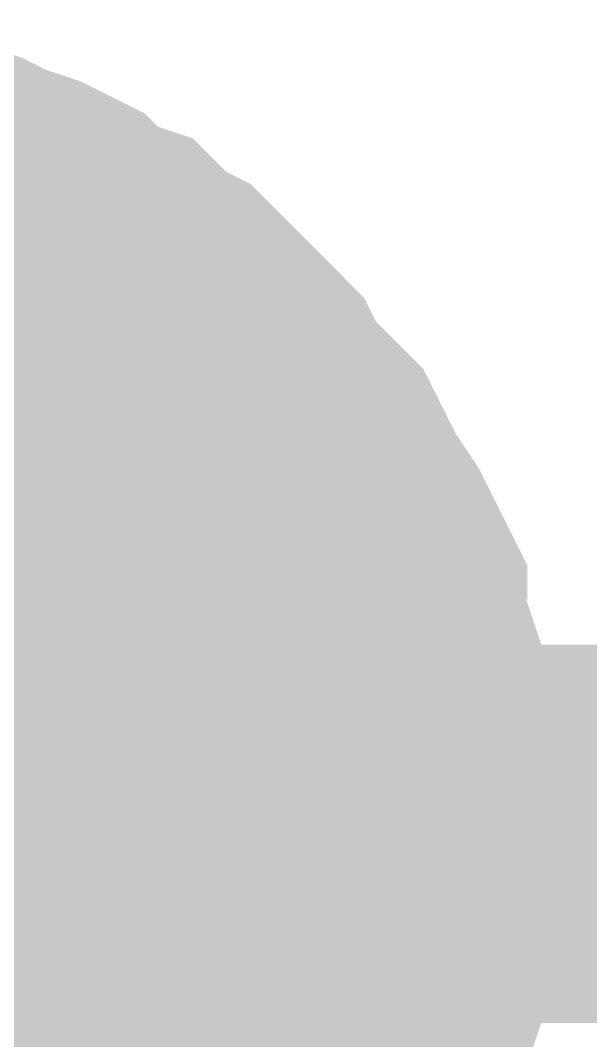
# Model space of a CAD drawing. Header units: inches. Extents: x 0 to 15, y 0 to 9.5.
# Drawn here: x 2.71083 to 2.7286, y 7.49346 to 7.52526 of the extents above; entities that cross this region are included whole.
import ezdxf

# ---------------------------------------------------------------- set-up
doc = ezdxf.new("R2010")
doc.units = ezdxf.units.IN
doc.header["$MEASUREMENT"] = 0
doc.layers.add('Sheet', color=255, linetype='Continuous')

msp = doc.modelspace()

# ---------------------------------------------------------------- linework, layer by layer
at = {"layer": 'Sheet'}
for points in [[(2.704581, 7.519365, 0.0118, 0.0118, 0), (2.705682, 7.519365, 0.0118, 0.0118, 0), (2.706783, 7.518997, 0.0118, 0.0118, 0), (2.707518, 7.518997, 0.0118, 0.0118, 0), (2.708619, 7.51863, 0.0118, 0.0118, 0), (2.709353, 7.518263, 0.0118, 0.0118, 0), (2.710454, 7.517896, 0.0118, 0.0118, 0), (2.711188, 7.517529, 0.0118, 0.0118, 0), (2.711922, 7.516794, 0.0118, 0.0118, 0), (2.713024, 7.516427, 0.0118, 0.0118, 0), (2.713758, 7.515693, 0.0118, 0.0118, 0), (2.714492, 7.515325, 0.0118, 0.0118, 0), (2.715226, 7.514591, 0.0118, 0.0118, 0), (2.71596, 7.513857, 0.0118, 0.0118, 0), (2.716694, 7.513122, 0.0118, 0.0118, 0), (2.717061, 7.512388, 0.0118, 0.0118, 0), (2.717796, 7.511654, 0.0118, 0.0118, 0), (2.71853, 7.510919, 0.0118, 0.0118, 0), (2.718897, 7.510185, 0.0118, 0.0118, 0), (2.719264, 7.50945, 0.0118, 0.0118, 0), (2.719998, 7.508349, 0.0118, 0.0118, 0), (2.720365, 7.507614, 0.0118, 0.0118, 0), (2.720732, 7.50688, 0.0118, 0.0118, 0), (2.720732, 7.505778, 0.0118, 0.0118, 0), (2.721099, 7.505044, 0.0118, 0.0118, 0), (2.721466, 7.503942, 0.0118, 0.0118, 0), (2.721466, 7.502841, 0.0118, 0.0118, 0), (2.721833, 7.502107, 0.0118, 0.0118, 0), (2.721833, 7.501005, 0.0118, 0.0118, 0), (2.721833, 7.499903, 0.0118, 0.0118, 0)], [(2.704581, 7.519365, 0.0118, 0.0118, 0), (2.705682, 7.519365, 0.0118, 0.0118, 0), (2.706783, 7.518997, 0.0118, 0.0118, 0), (2.707518, 7.518997, 0.0118, 0.0118, 0), (2.708619, 7.51863, 0.0118, 0.0118, 0), (2.709353, 7.518263, 0.0118, 0.0118, 0), (2.710454, 7.517896, 0.0118, 0.0118, 0), (2.711188, 7.517529, 0.0118, 0.0118, 0), (2.711922, 7.516794, 0.0118, 0.0118, 0), (2.713024, 7.516427, 0.0118, 0.0118, 0), (2.713758, 7.515693, 0.0118, 0.0118, 0), (2.714492, 7.515325, 0.0118, 0.0118, 0), (2.715226, 7.514591, 0.0118, 0.0118, 0), (2.71596, 7.513857, 0.0118, 0.0118, 0), (2.716694, 7.513122, 0.0118, 0.0118, 0), (2.717061, 7.512388, 0.0118, 0.0118, 0), (2.717796, 7.511654, 0.0118, 0.0118, 0), (2.71853, 7.510919, 0.0118, 0.0118, 0), (2.718897, 7.510185, 0.0118, 0.0118, 0), (2.719264, 7.50945, 0.0118, 0.0118, 0), (2.719998, 7.508349, 0.0118, 0.0118, 0), (2.720365, 7.507614, 0.0118, 0.0118, 0), (2.720732, 7.50688, 0.0118, 0.0118, 0), (2.720732, 7.505778, 0.0118, 0.0118, 0), (2.721099, 7.505044, 0.0118, 0.0118, 0), (2.721466, 7.503942, 0.0118, 0.0118, 0), (2.721466, 7.502841, 0.0118, 0.0118, 0), (2.721833, 7.502107, 0.0118, 0.0118, 0), (2.721833, 7.501005, 0.0118, 0.0118, 0), (2.721833, 7.499903, 0.0118, 0.0118, 0)], [(2.704581, 7.519365, 0.0118, 0.0118, 0), (2.705682, 7.519365, 0.0118, 0.0118, 0), (2.706783, 7.518997, 0.0118, 0.0118, 0), (2.707518, 7.518997, 0.0118, 0.0118, 0), (2.708619, 7.51863, 0.0118, 0.0118, 0), (2.709353, 7.518263, 0.0118, 0.0118, 0), (2.710454, 7.517896, 0.0118, 0.0118, 0), (2.711188, 7.517529, 0.0118, 0.0118, 0), (2.711922, 7.516794, 0.0118, 0.0118, 0), (2.713024, 7.516427, 0.0118, 0.0118, 0), (2.713758, 7.515693, 0.0118, 0.0118, 0), (2.714492, 7.515325, 0.0118, 0.0118, 0), (2.715226, 7.514591, 0.0118, 0.0118, 0), (2.71596, 7.513857, 0.0118, 0.0118, 0), (2.716694, 7.513122, 0.0118, 0.0118, 0), (2.717061, 7.512388, 0.0118, 0.0118, 0), (2.717796, 7.511654, 0.0118, 0.0118, 0), (2.71853, 7.510919, 0.0118, 0.0118, 0), (2.718897, 7.510185, 0.0118, 0.0118, 0), (2.719264, 7.50945, 0.0118, 0.0118, 0), (2.719998, 7.508349, 0.0118, 0.0118, 0), (2.720365, 7.507614, 0.0118, 0.0118, 0), (2.720732, 7.50688, 0.0118, 0.0118, 0), (2.720732, 7.505778, 0.0118, 0.0118, 0), (2.721099, 7.505044, 0.0118, 0.0118, 0), (2.721466, 7.503942, 0.0118, 0.0118, 0), (2.721466, 7.502841, 0.0118, 0.0118, 0), (2.721833, 7.502107, 0.0118, 0.0118, 0), (2.721833, 7.501005, 0.0118, 0.0118, 0), (2.721833, 7.499903, 0.0118, 0.0118, 0)], [(2.704581, 7.519365, 0.0118, 0.0118, 0), (2.705682, 7.519365, 0.0118, 0.0118, 0), (2.706783, 7.518997, 0.0118, 0.0118, 0), (2.707518, 7.518997, 0.0118, 0.0118, 0), (2.708619, 7.51863, 0.0118, 0.0118, 0), (2.709353, 7.518263, 0.0118, 0.0118, 0), (2.710454, 7.517896, 0.0118, 0.0118, 0), (2.711188, 7.517529, 0.0118, 0.0118, 0), (2.711922, 7.516794, 0.0118, 0.0118, 0), (2.713024, 7.516427, 0.0118, 0.0118, 0), (2.713758, 7.515693, 0.0118, 0.0118, 0), (2.714492, 7.515325, 0.0118, 0.0118, 0), (2.715226, 7.514591, 0.0118, 0.0118, 0), (2.71596, 7.513857, 0.0118, 0.0118, 0), (2.716694, 7.513122, 0.0118, 0.0118, 0), (2.717061, 7.512388, 0.0118, 0.0118, 0), (2.717796, 7.511654, 0.0118, 0.0118, 0), (2.71853, 7.510919, 0.0118, 0.0118, 0), (2.718897, 7.510185, 0.0118, 0.0118, 0), (2.719264, 7.50945, 0.0118, 0.0118, 0), (2.719998, 7.508349, 0.0118, 0.0118, 0), (2.720365, 7.507614, 0.0118, 0.0118, 0), (2.720732, 7.50688, 0.0118, 0.0118, 0), (2.720732, 7.505778, 0.0118, 0.0118, 0), (2.721099, 7.505044, 0.0118, 0.0118, 0), (2.721466, 7.503942, 0.0118, 0.0118, 0), (2.721466, 7.502841, 0.0118, 0.0118, 0), (2.721833, 7.502107, 0.0118, 0.0118, 0), (2.721833, 7.501005, 0.0118, 0.0118, 0), (2.721833, 7.499903, 0.0118, 0.0118, 0)], [(2.704581, 7.519365, 0.0118, 0.0118, 0), (2.705682, 7.519365, 0.0118, 0.0118, 0), (2.706783, 7.518997, 0.0118, 0.0118, 0), (2.707518, 7.518997, 0.0118, 0.0118, 0), (2.708619, 7.51863, 0.0118, 0.0118, 0), (2.709353, 7.518263, 0.0118, 0.0118, 0), (2.710454, 7.517896, 0.0118, 0.0118, 0), (2.711188, 7.517529, 0.0118, 0.0118, 0), (2.711922, 7.516794, 0.0118, 0.0118, 0), (2.713024, 7.516427, 0.0118, 0.0118, 0), (2.713758, 7.515693, 0.0118, 0.0118, 0), (2.714492, 7.515325, 0.0118, 0.0118, 0), (2.715226, 7.514591, 0.0118, 0.0118, 0), (2.71596, 7.513857, 0.0118, 0.0118, 0), (2.716694, 7.513122, 0.0118, 0.0118, 0), (2.717061, 7.512388, 0.0118, 0.0118, 0), (2.717796, 7.511654, 0.0118, 0.0118, 0), (2.71853, 7.510919, 0.0118, 0.0118, 0), (2.718897, 7.510185, 0.0118, 0.0118, 0), (2.719264, 7.50945, 0.0118, 0.0118, 0), (2.719998, 7.508349, 0.0118, 0.0118, 0), (2.720365, 7.507614, 0.0118, 0.0118, 0), (2.720732, 7.50688, 0.0118, 0.0118, 0), (2.720732, 7.505778, 0.0118, 0.0118, 0), (2.721099, 7.505044, 0.0118, 0.0118, 0), (2.721466, 7.503942, 0.0118, 0.0118, 0), (2.721466, 7.502841, 0.0118, 0.0118, 0), (2.721833, 7.502107, 0.0118, 0.0118, 0), (2.721833, 7.501005, 0.0118, 0.0118, 0), (2.721833, 7.499903, 0.0118, 0.0118, 0)], [(2.704581, 7.519365, 0.0118, 0.0118, 0), (2.705682, 7.519365, 0.0118, 0.0118, 0), (2.706783, 7.518997, 0.0118, 0.0118, 0), (2.707518, 7.518997, 0.0118, 0.0118, 0), (2.708619, 7.51863, 0.0118, 0.0118, 0), (2.709353, 7.518263, 0.0118, 0.0118, 0), (2.710454, 7.517896, 0.0118, 0.0118, 0), (2.711188, 7.517529, 0.0118, 0.0118, 0), (2.711922, 7.516794, 0.0118, 0.0118, 0), (2.713024, 7.516427, 0.0118, 0.0118, 0), (2.713758, 7.515693, 0.0118, 0.0118, 0), (2.714492, 7.515325, 0.0118, 0.0118, 0), (2.715226, 7.514591, 0.0118, 0.0118, 0), (2.71596, 7.513857, 0.0118, 0.0118, 0), (2.716694, 7.513122, 0.0118, 0.0118, 0), (2.717061, 7.512388, 0.0118, 0.0118, 0), (2.717796, 7.511654, 0.0118, 0.0118, 0), (2.71853, 7.510919, 0.0118, 0.0118, 0), (2.718897, 7.510185, 0.0118, 0.0118, 0), (2.719264, 7.50945, 0.0118, 0.0118, 0), (2.719998, 7.508349, 0.0118, 0.0118, 0), (2.720365, 7.507614, 0.0118, 0.0118, 0), (2.720732, 7.50688, 0.0118, 0.0118, 0), (2.720732, 7.505778, 0.0118, 0.0118, 0), (2.721099, 7.505044, 0.0118, 0.0118, 0), (2.721466, 7.503942, 0.0118, 0.0118, 0), (2.721466, 7.502841, 0.0118, 0.0118, 0), (2.721833, 7.502107, 0.0118, 0.0118, 0), (2.721833, 7.501005, 0.0118, 0.0118, 0), (2.721833, 7.499903, 0.0118, 0.0118, 0)], [(2.708619, 7.51863, 0.0039, 0.0039, 0), (2.709353, 7.518263, 0.0039, 0.0039, 0), (2.710454, 7.517896, 0.0039, 0.0039, 0), (2.711188, 7.517529, 0.0039, 0.0039, 0), (2.711922, 7.516794, 0.0039, 0.0039, 0), (2.713024, 7.516427, 0.0039, 0.0039, 0), (2.713758, 7.515693, 0.0039, 0.0039, 0), (2.714492, 7.515325, 0.0039, 0.0039, 0), (2.715226, 7.514591, 0.0039, 0.0039, 0), (2.71596, 7.513857, 0.0039, 0.0039, 0), (2.716694, 7.513122, 0.0039, 0.0039, 0), (2.717061, 7.512388, 0.0039, 0.0039, 0), (2.717796, 7.511654, 0.0039, 0.0039, 0), (2.71853, 7.510919, 0.0039, 0.0039, 0), (2.718897, 7.510185, 0.0039, 0.0039, 0), (2.719264, 7.50945, 0.0039, 0.0039, 0), (2.719998, 7.508349, 0.0039, 0.0039, 0), (2.720365, 7.507614, 0.0039, 0.0039, 0), (2.720732, 7.50688, 0.0039, 0.0039, 0), (2.720732, 7.505778, 0.0039, 0.0039, 0), (2.721099, 7.505044, 0.0039, 0.0039, 0), (2.721466, 7.503942, 0.0039, 0.0039, 0), (2.721466, 7.502841, 0.0039, 0.0039, 0), (2.721833, 7.502107, 0.0039, 0.0039, 0), (2.721833, 7.501005, 0.0039, 0.0039, 0), (2.721833, 7.499903, 0.0039, 0.0039, 0)], [(2.708619, 7.51863, 0.0039, 0.0039, 0), (2.709353, 7.518263, 0.0039, 0.0039, 0), (2.710454, 7.517896, 0.0039, 0.0039, 0), (2.711188, 7.517529, 0.0039, 0.0039, 0), (2.711922, 7.516794, 0.0039, 0.0039, 0), (2.713024, 7.516427, 0.0039, 0.0039, 0), (2.713758, 7.515693, 0.0039, 0.0039, 0), (2.714492, 7.515325, 0.0039, 0.0039, 0), (2.715226, 7.514591, 0.0039, 0.0039, 0), (2.71596, 7.513857, 0.0039, 0.0039, 0), (2.716694, 7.513122, 0.0039, 0.0039, 0), (2.717061, 7.512388, 0.0039, 0.0039, 0), (2.717796, 7.511654, 0.0039, 0.0039, 0), (2.71853, 7.510919, 0.0039, 0.0039, 0), (2.718897, 7.510185, 0.0039, 0.0039, 0), (2.719264, 7.50945, 0.0039, 0.0039, 0), (2.719998, 7.508349, 0.0039, 0.0039, 0), (2.720365, 7.507614, 0.0039, 0.0039, 0), (2.720732, 7.50688, 0.0039, 0.0039, 0), (2.720732, 7.505778, 0.0039, 0.0039, 0), (2.721099, 7.505044, 0.0039, 0.0039, 0), (2.721466, 7.503942, 0.0039, 0.0039, 0), (2.721466, 7.502841, 0.0039, 0.0039, 0), (2.721833, 7.502107, 0.0039, 0.0039, 0), (2.721833, 7.501005, 0.0039, 0.0039, 0), (2.721833, 7.499903, 0.0039, 0.0039, 0)], [(2.708619, 7.51863, 0.0039, 0.0039, 0), (2.709353, 7.518263, 0.0039, 0.0039, 0), (2.710454, 7.517896, 0.0039, 0.0039, 0), (2.711188, 7.517529, 0.0039, 0.0039, 0), (2.711922, 7.516794, 0.0039, 0.0039, 0), (2.713024, 7.516427, 0.0039, 0.0039, 0), (2.713758, 7.515693, 0.0039, 0.0039, 0), (2.714492, 7.515325, 0.0039, 0.0039, 0), (2.715226, 7.514591, 0.0039, 0.0039, 0), (2.71596, 7.513857, 0.0039, 0.0039, 0), (2.716694, 7.513122, 0.0039, 0.0039, 0), (2.717061, 7.512388, 0.0039, 0.0039, 0), (2.717796, 7.511654, 0.0039, 0.0039, 0), (2.71853, 7.510919, 0.0039, 0.0039, 0), (2.718897, 7.510185, 0.0039, 0.0039, 0), (2.719264, 7.50945, 0.0039, 0.0039, 0), (2.719998, 7.508349, 0.0039, 0.0039, 0), (2.720365, 7.507614, 0.0039, 0.0039, 0), (2.720732, 7.50688, 0.0039, 0.0039, 0), (2.720732, 7.505778, 0.0039, 0.0039, 0), (2.721099, 7.505044, 0.0039, 0.0039, 0), (2.721466, 7.503942, 0.0039, 0.0039, 0), (2.721466, 7.502841, 0.0039, 0.0039, 0), (2.721833, 7.502107, 0.0039, 0.0039, 0), (2.721833, 7.501005, 0.0039, 0.0039, 0), (2.721833, 7.499903, 0.0039, 0.0039, 0)], [(2.708619, 7.51863, 0.0039, 0.0039, 0), (2.709353, 7.518263, 0.0039, 0.0039, 0), (2.710454, 7.517896, 0.0039, 0.0039, 0), (2.711188, 7.517529, 0.0039, 0.0039, 0), (2.711922, 7.516794, 0.0039, 0.0039, 0), (2.713024, 7.516427, 0.0039, 0.0039, 0), (2.713758, 7.515693, 0.0039, 0.0039, 0), (2.714492, 7.515325, 0.0039, 0.0039, 0), (2.715226, 7.514591, 0.0039, 0.0039, 0), (2.71596, 7.513857, 0.0039, 0.0039, 0), (2.716694, 7.513122, 0.0039, 0.0039, 0), (2.717061, 7.512388, 0.0039, 0.0039, 0), (2.717796, 7.511654, 0.0039, 0.0039, 0), (2.71853, 7.510919, 0.0039, 0.0039, 0), (2.718897, 7.510185, 0.0039, 0.0039, 0), (2.719264, 7.50945, 0.0039, 0.0039, 0), (2.719998, 7.508349, 0.0039, 0.0039, 0), (2.720365, 7.507614, 0.0039, 0.0039, 0), (2.720732, 7.50688, 0.0039, 0.0039, 0), (2.720732, 7.505778, 0.0039, 0.0039, 0), (2.721099, 7.505044, 0.0039, 0.0039, 0), (2.721466, 7.503942, 0.0039, 0.0039, 0), (2.721466, 7.502841, 0.0039, 0.0039, 0), (2.721833, 7.502107, 0.0039, 0.0039, 0), (2.721833, 7.501005, 0.0039, 0.0039, 0), (2.721833, 7.499903, 0.0039, 0.0039, 0)], [(2.708619, 7.51863, 0.0039, 0.0039, 0), (2.709353, 7.518263, 0.0039, 0.0039, 0), (2.710454, 7.517896, 0.0039, 0.0039, 0), (2.711188, 7.517529, 0.0039, 0.0039, 0), (2.711922, 7.516794, 0.0039, 0.0039, 0), (2.713024, 7.516427, 0.0039, 0.0039, 0), (2.713758, 7.515693, 0.0039, 0.0039, 0), (2.714492, 7.515325, 0.0039, 0.0039, 0), (2.715226, 7.514591, 0.0039, 0.0039, 0), (2.71596, 7.513857, 0.0039, 0.0039, 0), (2.716694, 7.513122, 0.0039, 0.0039, 0), (2.717061, 7.512388, 0.0039, 0.0039, 0), (2.717796, 7.511654, 0.0039, 0.0039, 0), (2.71853, 7.510919, 0.0039, 0.0039, 0), (2.718897, 7.510185, 0.0039, 0.0039, 0), (2.719264, 7.50945, 0.0039, 0.0039, 0), (2.719998, 7.508349, 0.0039, 0.0039, 0), (2.720365, 7.507614, 0.0039, 0.0039, 0), (2.720732, 7.50688, 0.0039, 0.0039, 0), (2.720732, 7.505778, 0.0039, 0.0039, 0), (2.721099, 7.505044, 0.0039, 0.0039, 0), (2.721466, 7.503942, 0.0039, 0.0039, 0), (2.721466, 7.502841, 0.0039, 0.0039, 0), (2.721833, 7.502107, 0.0039, 0.0039, 0), (2.721833, 7.501005, 0.0039, 0.0039, 0), (2.721833, 7.499903, 0.0039, 0.0039, 0)], [(2.708619, 7.51863, 0.0039, 0.0039, 0), (2.709353, 7.518263, 0.0039, 0.0039, 0), (2.710454, 7.517896, 0.0039, 0.0039, 0), (2.711188, 7.517529, 0.0039, 0.0039, 0), (2.711922, 7.516794, 0.0039, 0.0039, 0), (2.713024, 7.516427, 0.0039, 0.0039, 0), (2.713758, 7.515693, 0.0039, 0.0039, 0), (2.714492, 7.515325, 0.0039, 0.0039, 0), (2.715226, 7.514591, 0.0039, 0.0039, 0), (2.71596, 7.513857, 0.0039, 0.0039, 0), (2.716694, 7.513122, 0.0039, 0.0039, 0), (2.717061, 7.512388, 0.0039, 0.0039, 0), (2.717796, 7.511654, 0.0039, 0.0039, 0), (2.71853, 7.510919, 0.0039, 0.0039, 0), (2.718897, 7.510185, 0.0039, 0.0039, 0), (2.719264, 7.50945, 0.0039, 0.0039, 0), (2.719998, 7.508349, 0.0039, 0.0039, 0), (2.720365, 7.507614, 0.0039, 0.0039, 0), (2.720732, 7.50688, 0.0039, 0.0039, 0), (2.720732, 7.505778, 0.0039, 0.0039, 0), (2.721099, 7.505044, 0.0039, 0.0039, 0), (2.721466, 7.503942, 0.0039, 0.0039, 0), (2.721466, 7.502841, 0.0039, 0.0039, 0), (2.721833, 7.502107, 0.0039, 0.0039, 0), (2.721833, 7.501005, 0.0039, 0.0039, 0), (2.721833, 7.499903, 0.0039, 0.0039, 0)], [(3.401649, 7.499903, 0.0118, 0.0118, 0), (2.701644, 7.499903, 0.0118, 0.0118, 0)], [(2.721833, 7.499903, 0.0118, 0.0118, 0), (2.721833, 7.498802, 0.0118, 0.0118, 0), (2.721833, 7.4977, 0.0118, 0.0118, 0), (2.721466, 7.496966, 0.0118, 0.0118, 0), (2.721466, 7.495864, 0.0118, 0.0118, 0), (2.721099, 7.494763, 0.0118, 0.0118, 0), (2.720732, 7.494028, 0.0118, 0.0118, 0), (2.720732, 7.492927, 0.0118, 0.0118, 0), (2.720365, 7.492192, 0.0118, 0.0118, 0), (2.719998, 7.491091, 0.0118, 0.0118, 0), (2.719264, 7.490356, 0.0118, 0.0118, 0), (2.718897, 7.489622, 0.0118, 0.0118, 0), (2.71853, 7.48852, 0.0118, 0.0118, 0), (2.717796, 7.487786, 0.0118, 0.0118, 0), (2.717061, 7.487052, 0.0118, 0.0118, 0)], [(2.721833, 7.499903, 0.0118, 0.0118, 0), (2.721833, 7.498802, 0.0118, 0.0118, 0), (2.721833, 7.4977, 0.0118, 0.0118, 0), (2.721466, 7.496966, 0.0118, 0.0118, 0), (2.721466, 7.495864, 0.0118, 0.0118, 0), (2.721099, 7.494763, 0.0118, 0.0118, 0), (2.720732, 7.494028, 0.0118, 0.0118, 0), (2.720732, 7.492927, 0.0118, 0.0118, 0), (2.720365, 7.492192, 0.0118, 0.0118, 0), (2.719998, 7.491091, 0.0118, 0.0118, 0), (2.719264, 7.490356, 0.0118, 0.0118, 0), (2.718897, 7.489622, 0.0118, 0.0118, 0), (2.71853, 7.48852, 0.0118, 0.0118, 0), (2.717796, 7.487786, 0.0118, 0.0118, 0), (2.717061, 7.487052, 0.0118, 0.0118, 0)], [(2.721833, 7.499903, 0.0118, 0.0118, 0), (2.721833, 7.498802, 0.0118, 0.0118, 0), (2.721833, 7.4977, 0.0118, 0.0118, 0), (2.721466, 7.496966, 0.0118, 0.0118, 0), (2.721466, 7.495864, 0.0118, 0.0118, 0), (2.721099, 7.494763, 0.0118, 0.0118, 0), (2.720732, 7.494028, 0.0118, 0.0118, 0), (2.720732, 7.492927, 0.0118, 0.0118, 0), (2.720365, 7.492192, 0.0118, 0.0118, 0), (2.719998, 7.491091, 0.0118, 0.0118, 0), (2.719264, 7.490356, 0.0118, 0.0118, 0), (2.718897, 7.489622, 0.0118, 0.0118, 0), (2.71853, 7.48852, 0.0118, 0.0118, 0), (2.717796, 7.487786, 0.0118, 0.0118, 0), (2.717061, 7.487052, 0.0118, 0.0118, 0)], [(2.721833, 7.499903, 0.0118, 0.0118, 0), (2.721833, 7.498802, 0.0118, 0.0118, 0), (2.721833, 7.4977, 0.0118, 0.0118, 0), (2.721466, 7.496966, 0.0118, 0.0118, 0), (2.721466, 7.495864, 0.0118, 0.0118, 0), (2.721099, 7.494763, 0.0118, 0.0118, 0), (2.720732, 7.494028, 0.0118, 0.0118, 0), (2.720732, 7.492927, 0.0118, 0.0118, 0), (2.720365, 7.492192, 0.0118, 0.0118, 0), (2.719998, 7.491091, 0.0118, 0.0118, 0), (2.719264, 7.490356, 0.0118, 0.0118, 0), (2.718897, 7.489622, 0.0118, 0.0118, 0), (2.71853, 7.48852, 0.0118, 0.0118, 0), (2.717796, 7.487786, 0.0118, 0.0118, 0), (2.717061, 7.487052, 0.0118, 0.0118, 0)], [(2.721833, 7.499903, 0.0118, 0.0118, 0), (2.721833, 7.498802, 0.0118, 0.0118, 0), (2.721833, 7.4977, 0.0118, 0.0118, 0), (2.721466, 7.496966, 0.0118, 0.0118, 0), (2.721466, 7.495864, 0.0118, 0.0118, 0), (2.721099, 7.494763, 0.0118, 0.0118, 0), (2.720732, 7.494028, 0.0118, 0.0118, 0), (2.720732, 7.492927, 0.0118, 0.0118, 0), (2.720365, 7.492192, 0.0118, 0.0118, 0), (2.719998, 7.491091, 0.0118, 0.0118, 0), (2.719264, 7.490356, 0.0118, 0.0118, 0), (2.718897, 7.489622, 0.0118, 0.0118, 0), (2.71853, 7.48852, 0.0118, 0.0118, 0), (2.717796, 7.487786, 0.0118, 0.0118, 0), (2.717061, 7.487052, 0.0118, 0.0118, 0)], [(2.721833, 7.499903, 0.0118, 0.0118, 0), (2.721833, 7.498802, 0.0118, 0.0118, 0), (2.721833, 7.4977, 0.0118, 0.0118, 0), (2.721466, 7.496966, 0.0118, 0.0118, 0), (2.721466, 7.495864, 0.0118, 0.0118, 0), (2.721099, 7.494763, 0.0118, 0.0118, 0), (2.720732, 7.494028, 0.0118, 0.0118, 0), (2.720732, 7.492927, 0.0118, 0.0118, 0), (2.720365, 7.492192, 0.0118, 0.0118, 0), (2.719998, 7.491091, 0.0118, 0.0118, 0), (2.719264, 7.490356, 0.0118, 0.0118, 0), (2.718897, 7.489622, 0.0118, 0.0118, 0), (2.71853, 7.48852, 0.0118, 0.0118, 0), (2.717796, 7.487786, 0.0118, 0.0118, 0), (2.717061, 7.487052, 0.0118, 0.0118, 0)], [(2.721833, 7.499903, 0.0118, 0.0118, 0), (2.721833, 7.499903, 0.0118, 0.0118, 0), (2.721833, 7.499903, 0.0118, 0.0118, 0), (2.721833, 7.499903, 0.0118, 0.0118, 0), (2.721833, 7.499903, 0.0118, 0.0118, 0), (2.721833, 7.499903, 0.0118, 0.0118, 0), (2.721833, 7.499903, 0.0118, 0.0118, 0), (2.721833, 7.499903, 0.0118, 0.0118, 0), (2.721833, 7.499903, 0.0118, 0.0118, 0), (2.721833, 7.499903, 0.0118, 0.0118, 0), (2.721833, 7.499903, 0.0118, 0.0118, 0), (2.721833, 7.499903, 0.0118, 0.0118, 0), (2.721833, 7.499903, 0.0118, 0.0118, 0), (2.721833, 7.499903, 0.0118, 0.0118, 0), (2.721833, 7.499903, 0.0118, 0.0118, 0), (2.721833, 7.499903, 0.0118, 0.0118, 0), (2.721833, 7.499903, 0.0118, 0.0118, 0), (2.721833, 7.499903, 0.0118, 0.0118, 0), (2.721833, 7.499903, 0.0118, 0.0118, 0), (2.721833, 7.499903, 0.0118, 0.0118, 0), (2.721833, 7.499903, 0.0118, 0.0118, 0), (2.721833, 7.499903, 0.0118, 0.0118, 0), (2.721833, 7.499903, 0.0118, 0.0118, 0), (2.721833, 7.499903, 0.0118, 0.0118, 0), (2.721833, 7.499903, 0.0118, 0.0118, 0), (2.721833, 7.499903, 0.0118, 0.0118, 0), (2.721833, 7.499903, 0.0118, 0.0118, 0), (2.721833, 7.499903, 0.0118, 0.0118, 0), (2.721833, 7.499903, 0.0118, 0.0118, 0), (2.721833, 7.499903, 0.0118, 0.0118, 0), (2.721833, 7.499903, 0.0118, 0.0118, 0), (2.721833, 7.499903, 0.0118, 0.0118, 0), (2.721833, 7.499903, 0.0118, 0.0118, 0)], [(2.721833, 7.499903, 0.0118, 0.0118, 0), (2.721833, 7.499903, 0.0118, 0.0118, 0)], [(2.721833, 7.499903, 0.0118, 0.0118, 0), (2.721833, 7.499903, 0.0118, 0.0118, 0), (2.721833, 7.499903, 0.0118, 0.0118, 0), (2.721833, 7.499903, 0.0118, 0.0118, 0), (2.721833, 7.499903, 0.0118, 0.0118, 0), (2.721833, 7.499903, 0.0118, 0.0118, 0), (2.721833, 7.499903, 0.0118, 0.0118, 0), (2.721833, 7.499903, 0.0118, 0.0118, 0), (2.721833, 7.499903, 0.0118, 0.0118, 0), (2.721833, 7.499903, 0.0118, 0.0118, 0), (2.721833, 7.499903, 0.0118, 0.0118, 0), (2.721833, 7.499903, 0.0118, 0.0118, 0), (2.721833, 7.499903, 0.0118, 0.0118, 0), (2.721833, 7.499903, 0.0118, 0.0118, 0), (2.721833, 7.499903, 0.0118, 0.0118, 0), (2.721833, 7.499903, 0.0118, 0.0118, 0), (2.721833, 7.499903, 0.0118, 0.0118, 0), (2.721833, 7.499903, 0.0118, 0.0118, 0), (2.721833, 7.499903, 0.0118, 0.0118, 0), (2.721833, 7.499903, 0.0118, 0.0118, 0), (2.721833, 7.499903, 0.0118, 0.0118, 0), (2.721833, 7.499903, 0.0118, 0.0118, 0), (2.721833, 7.499903, 0.0118, 0.0118, 0), (2.721833, 7.499903, 0.0118, 0.0118, 0), (2.721833, 7.499903, 0.0118, 0.0118, 0), (2.721833, 7.499903, 0.0118, 0.0118, 0), (2.721833, 7.499903, 0.0118, 0.0118, 0), (2.721833, 7.499903, 0.0118, 0.0118, 0), (2.721833, 7.499903, 0.0118, 0.0118, 0), (2.721833, 7.499903, 0.0118, 0.0118, 0), (2.721833, 7.499903, 0.0118, 0.0118, 0), (2.721833, 7.499903, 0.0118, 0.0118, 0), (2.721833, 7.499903, 0.0118, 0.0118, 0)], [(2.721833, 7.499903, 0.0118, 0.0118, 0), (2.721833, 7.499903, 0.0118, 0.0118, 0)], [(2.721833, 7.499903, 0.0118, 0.0118, 0), (2.721833, 7.499903, 0.0118, 0.0118, 0), (2.721833, 7.499903, 0.0118, 0.0118, 0), (2.721833, 7.499903, 0.0118, 0.0118, 0), (2.721833, 7.499903, 0.0118, 0.0118, 0), (2.721833, 7.499903, 0.0118, 0.0118, 0), (2.721833, 7.499903, 0.0118, 0.0118, 0), (2.721833, 7.499903, 0.0118, 0.0118, 0), (2.721833, 7.499903, 0.0118, 0.0118, 0), (2.721833, 7.499903, 0.0118, 0.0118, 0), (2.721833, 7.499903, 0.0118, 0.0118, 0), (2.721833, 7.499903, 0.0118, 0.0118, 0), (2.721833, 7.499903, 0.0118, 0.0118, 0), (2.721833, 7.499903, 0.0118, 0.0118, 0), (2.721833, 7.499903, 0.0118, 0.0118, 0), (2.721833, 7.499903, 0.0118, 0.0118, 0), (2.721833, 7.499903, 0.0118, 0.0118, 0), (2.721833, 7.499903, 0.0118, 0.0118, 0), (2.721833, 7.499903, 0.0118, 0.0118, 0), (2.721833, 7.499903, 0.0118, 0.0118, 0), (2.721833, 7.499903, 0.0118, 0.0118, 0), (2.721833, 7.499903, 0.0118, 0.0118, 0), (2.721833, 7.499903, 0.0118, 0.0118, 0), (2.721833, 7.499903, 0.0118, 0.0118, 0), (2.721833, 7.499903, 0.0118, 0.0118, 0), (2.721833, 7.499903, 0.0118, 0.0118, 0), (2.721833, 7.499903, 0.0118, 0.0118, 0), (2.721833, 7.499903, 0.0118, 0.0118, 0), (2.721833, 7.499903, 0.0118, 0.0118, 0), (2.721833, 7.499903, 0.0118, 0.0118, 0), (2.721833, 7.499903, 0.0118, 0.0118, 0), (2.721833, 7.499903, 0.0118, 0.0118, 0), (2.721833, 7.499903, 0.0118, 0.0118, 0)], [(2.721833, 7.499903, 0.0118, 0.0118, 0), (2.721833, 7.499903, 0.0118, 0.0118, 0)], [(2.721833, 7.499903, 0.0118, 0.0118, 0), (2.721833, 7.499903, 0.0118, 0.0118, 0), (2.721833, 7.499903, 0.0118, 0.0118, 0), (2.721833, 7.499903, 0.0118, 0.0118, 0), (2.721833, 7.499903, 0.0118, 0.0118, 0), (2.721833, 7.499903, 0.0118, 0.0118, 0), (2.721833, 7.499903, 0.0118, 0.0118, 0), (2.721833, 7.499903, 0.0118, 0.0118, 0), (2.721833, 7.499903, 0.0118, 0.0118, 0), (2.721833, 7.499903, 0.0118, 0.0118, 0), (2.721833, 7.499903, 0.0118, 0.0118, 0), (2.721833, 7.499903, 0.0118, 0.0118, 0), (2.721833, 7.499903, 0.0118, 0.0118, 0), (2.721833, 7.499903, 0.0118, 0.0118, 0), (2.721833, 7.499903, 0.0118, 0.0118, 0), (2.721833, 7.499903, 0.0118, 0.0118, 0), (2.721833, 7.499903, 0.0118, 0.0118, 0), (2.721833, 7.499903, 0.0118, 0.0118, 0), (2.721833, 7.499903, 0.0118, 0.0118, 0), (2.721833, 7.499903, 0.0118, 0.0118, 0), (2.721833, 7.499903, 0.0118, 0.0118, 0), (2.721833, 7.499903, 0.0118, 0.0118, 0), (2.721833, 7.499903, 0.0118, 0.0118, 0), (2.721833, 7.499903, 0.0118, 0.0118, 0), (2.721833, 7.499903, 0.0118, 0.0118, 0), (2.721833, 7.499903, 0.0118, 0.0118, 0), (2.721833, 7.499903, 0.0118, 0.0118, 0), (2.721833, 7.499903, 0.0118, 0.0118, 0), (2.721833, 7.499903, 0.0118, 0.0118, 0), (2.721833, 7.499903, 0.0118, 0.0118, 0), (2.721833, 7.499903, 0.0118, 0.0118, 0), (2.721833, 7.499903, 0.0118, 0.0118, 0), (2.721833, 7.499903, 0.0118, 0.0118, 0)], [(2.721833, 7.499903, 0.0118, 0.0118, 0), (2.721833, 7.499903, 0.0118, 0.0118, 0)], [(2.721833, 7.499903, 0.0118, 0.0118, 0), (2.721833, 7.499903, 0.0118, 0.0118, 0), (2.721833, 7.499903, 0.0118, 0.0118, 0), (2.721833, 7.499903, 0.0118, 0.0118, 0), (2.721833, 7.499903, 0.0118, 0.0118, 0), (2.721833, 7.499903, 0.0118, 0.0118, 0), (2.721833, 7.499903, 0.0118, 0.0118, 0), (2.721833, 7.499903, 0.0118, 0.0118, 0), (2.721833, 7.499903, 0.0118, 0.0118, 0), (2.721833, 7.499903, 0.0118, 0.0118, 0), (2.721833, 7.499903, 0.0118, 0.0118, 0), (2.721833, 7.499903, 0.0118, 0.0118, 0), (2.721833, 7.499903, 0.0118, 0.0118, 0), (2.721833, 7.499903, 0.0118, 0.0118, 0), (2.721833, 7.499903, 0.0118, 0.0118, 0), (2.721833, 7.499903, 0.0118, 0.0118, 0), (2.721833, 7.499903, 0.0118, 0.0118, 0), (2.721833, 7.499903, 0.0118, 0.0118, 0), (2.721833, 7.499903, 0.0118, 0.0118, 0), (2.721833, 7.499903, 0.0118, 0.0118, 0), (2.721833, 7.499903, 0.0118, 0.0118, 0), (2.721833, 7.499903, 0.0118, 0.0118, 0), (2.721833, 7.499903, 0.0118, 0.0118, 0), (2.721833, 7.499903, 0.0118, 0.0118, 0), (2.721833, 7.499903, 0.0118, 0.0118, 0), (2.721833, 7.499903, 0.0118, 0.0118, 0), (2.721833, 7.499903, 0.0118, 0.0118, 0), (2.721833, 7.499903, 0.0118, 0.0118, 0), (2.721833, 7.499903, 0.0118, 0.0118, 0), (2.721833, 7.499903, 0.0118, 0.0118, 0), (2.721833, 7.499903, 0.0118, 0.0118, 0), (2.721833, 7.499903, 0.0118, 0.0118, 0), (2.721833, 7.499903, 0.0118, 0.0118, 0)], [(2.721833, 7.499903, 0.0118, 0.0118, 0), (2.721833, 7.499903, 0.0118, 0.0118, 0)], [(2.721833, 7.499903, 0.0118, 0.0118, 0), (2.721833, 7.499903, 0.0118, 0.0118, 0), (2.721833, 7.499903, 0.0118, 0.0118, 0), (2.721833, 7.499903, 0.0118, 0.0118, 0), (2.721833, 7.499903, 0.0118, 0.0118, 0), (2.721833, 7.499903, 0.0118, 0.0118, 0), (2.721833, 7.499903, 0.0118, 0.0118, 0), (2.721833, 7.499903, 0.0118, 0.0118, 0), (2.721833, 7.499903, 0.0118, 0.0118, 0), (2.721833, 7.499903, 0.0118, 0.0118, 0), (2.721833, 7.499903, 0.0118, 0.0118, 0), (2.721833, 7.499903, 0.0118, 0.0118, 0), (2.721833, 7.499903, 0.0118, 0.0118, 0), (2.721833, 7.499903, 0.0118, 0.0118, 0), (2.721833, 7.499903, 0.0118, 0.0118, 0), (2.721833, 7.499903, 0.0118, 0.0118, 0), (2.721833, 7.499903, 0.0118, 0.0118, 0), (2.721833, 7.499903, 0.0118, 0.0118, 0), (2.721833, 7.499903, 0.0118, 0.0118, 0), (2.721833, 7.499903, 0.0118, 0.0118, 0), (2.721833, 7.499903, 0.0118, 0.0118, 0), (2.721833, 7.499903, 0.0118, 0.0118, 0), (2.721833, 7.499903, 0.0118, 0.0118, 0), (2.721833, 7.499903, 0.0118, 0.0118, 0), (2.721833, 7.499903, 0.0118, 0.0118, 0), (2.721833, 7.499903, 0.0118, 0.0118, 0), (2.721833, 7.499903, 0.0118, 0.0118, 0), (2.721833, 7.499903, 0.0118, 0.0118, 0), (2.721833, 7.499903, 0.0118, 0.0118, 0), (2.721833, 7.499903, 0.0118, 0.0118, 0), (2.721833, 7.499903, 0.0118, 0.0118, 0), (2.721833, 7.499903, 0.0118, 0.0118, 0), (2.721833, 7.499903, 0.0118, 0.0118, 0)], [(2.721833, 7.499903, 0.0118, 0.0118, 0), (2.721833, 7.499903, 0.0118, 0.0118, 0)], [(2.721833, 7.499903, 0.0039, 0.0039, 0), (2.721833, 7.498802, 0.0039, 0.0039, 0), (2.721833, 7.4977, 0.0039, 0.0039, 0), (2.721466, 7.496966, 0.0039, 0.0039, 0), (2.721466, 7.495864, 0.0039, 0.0039, 0), (2.721099, 7.494763, 0.0039, 0.0039, 0), (2.720732, 7.494028, 0.0039, 0.0039, 0), (2.720732, 7.492927, 0.0039, 0.0039, 0), (2.720365, 7.492192, 0.0039, 0.0039, 0), (2.719998, 7.491091, 0.0039, 0.0039, 0)], [(2.721833, 7.499903, 0.0039, 0.0039, 0), (2.721833, 7.498802, 0.0039, 0.0039, 0), (2.721833, 7.4977, 0.0039, 0.0039, 0), (2.721466, 7.496966, 0.0039, 0.0039, 0), (2.721466, 7.495864, 0.0039, 0.0039, 0), (2.721099, 7.494763, 0.0039, 0.0039, 0), (2.720732, 7.494028, 0.0039, 0.0039, 0), (2.720732, 7.492927, 0.0039, 0.0039, 0), (2.720365, 7.492192, 0.0039, 0.0039, 0), (2.719998, 7.491091, 0.0039, 0.0039, 0)], [(2.721833, 7.499903, 0.0039, 0.0039, 0), (2.721833, 7.498802, 0.0039, 0.0039, 0), (2.721833, 7.4977, 0.0039, 0.0039, 0), (2.721466, 7.496966, 0.0039, 0.0039, 0), (2.721466, 7.495864, 0.0039, 0.0039, 0), (2.721099, 7.494763, 0.0039, 0.0039, 0), (2.720732, 7.494028, 0.0039, 0.0039, 0), (2.720732, 7.492927, 0.0039, 0.0039, 0), (2.720365, 7.492192, 0.0039, 0.0039, 0), (2.719998, 7.491091, 0.0039, 0.0039, 0)], [(2.721833, 7.499903, 0.0039, 0.0039, 0), (2.721833, 7.498802, 0.0039, 0.0039, 0), (2.721833, 7.4977, 0.0039, 0.0039, 0), (2.721466, 7.496966, 0.0039, 0.0039, 0), (2.721466, 7.495864, 0.0039, 0.0039, 0), (2.721099, 7.494763, 0.0039, 0.0039, 0), (2.720732, 7.494028, 0.0039, 0.0039, 0), (2.720732, 7.492927, 0.0039, 0.0039, 0), (2.720365, 7.492192, 0.0039, 0.0039, 0), (2.719998, 7.491091, 0.0039, 0.0039, 0)], [(2.721833, 7.499903, 0.0039, 0.0039, 0), (2.721833, 7.498802, 0.0039, 0.0039, 0), (2.721833, 7.4977, 0.0039, 0.0039, 0), (2.721466, 7.496966, 0.0039, 0.0039, 0), (2.721466, 7.495864, 0.0039, 0.0039, 0), (2.721099, 7.494763, 0.0039, 0.0039, 0), (2.720732, 7.494028, 0.0039, 0.0039, 0), (2.720732, 7.492927, 0.0039, 0.0039, 0), (2.720365, 7.492192, 0.0039, 0.0039, 0), (2.719998, 7.491091, 0.0039, 0.0039, 0)], [(2.721833, 7.499903, 0.0039, 0.0039, 0), (2.721833, 7.498802, 0.0039, 0.0039, 0), (2.721833, 7.4977, 0.0039, 0.0039, 0), (2.721466, 7.496966, 0.0039, 0.0039, 0), (2.721466, 7.495864, 0.0039, 0.0039, 0), (2.721099, 7.494763, 0.0039, 0.0039, 0), (2.720732, 7.494028, 0.0039, 0.0039, 0), (2.720732, 7.492927, 0.0039, 0.0039, 0), (2.720365, 7.492192, 0.0039, 0.0039, 0), (2.719998, 7.491091, 0.0039, 0.0039, 0)], [(2.721833, 7.499903, 0.0039, 0.0039, 0), (2.721833, 7.499903, 0.0039, 0.0039, 0), (2.721833, 7.499903, 0.0039, 0.0039, 0), (2.721833, 7.499903, 0.0039, 0.0039, 0), (2.721833, 7.499903, 0.0039, 0.0039, 0), (2.721833, 7.499903, 0.0039, 0.0039, 0), (2.721833, 7.499903, 0.0039, 0.0039, 0), (2.721833, 7.499903, 0.0039, 0.0039, 0), (2.721833, 7.499903, 0.0039, 0.0039, 0), (2.721833, 7.499903, 0.0039, 0.0039, 0), (2.721833, 7.499903, 0.0039, 0.0039, 0), (2.721833, 7.499903, 0.0039, 0.0039, 0), (2.721833, 7.499903, 0.0039, 0.0039, 0), (2.721833, 7.499903, 0.0039, 0.0039, 0), (2.721833, 7.499903, 0.0039, 0.0039, 0), (2.721833, 7.499903, 0.0039, 0.0039, 0), (2.721833, 7.499903, 0.0039, 0.0039, 0), (2.721833, 7.499903, 0.0039, 0.0039, 0), (2.721833, 7.499903, 0.0039, 0.0039, 0), (2.721833, 7.499903, 0.0039, 0.0039, 0), (2.721833, 7.499903, 0.0039, 0.0039, 0), (2.721833, 7.499903, 0.0039, 0.0039, 0), (2.721833, 7.499903, 0.0039, 0.0039, 0), (2.721833, 7.499903, 0.0039, 0.0039, 0), (2.721833, 7.499903, 0.0039, 0.0039, 0), (2.721833, 7.499903, 0.0039, 0.0039, 0), (2.721833, 7.499903, 0.0039, 0.0039, 0), (2.721833, 7.499903, 0.0039, 0.0039, 0), (2.721833, 7.499903, 0.0039, 0.0039, 0), (2.721833, 7.499903, 0.0039, 0.0039, 0), (2.721833, 7.499903, 0.0039, 0.0039, 0), (2.721833, 7.499903, 0.0039, 0.0039, 0), (2.721833, 7.499903, 0.0039, 0.0039, 0)], [(2.721833, 7.499903, 0.0039, 0.0039, 0), (2.721833, 7.499903, 0.0039, 0.0039, 0)], [(2.721833, 7.499903, 0.0039, 0.0039, 0), (2.721833, 7.499903, 0.0039, 0.0039, 0), (2.721833, 7.499903, 0.0039, 0.0039, 0), (2.721833, 7.499903, 0.0039, 0.0039, 0), (2.721833, 7.499903, 0.0039, 0.0039, 0), (2.721833, 7.499903, 0.0039, 0.0039, 0), (2.721833, 7.499903, 0.0039, 0.0039, 0), (2.721833, 7.499903, 0.0039, 0.0039, 0), (2.721833, 7.499903, 0.0039, 0.0039, 0), (2.721833, 7.499903, 0.0039, 0.0039, 0), (2.721833, 7.499903, 0.0039, 0.0039, 0), (2.721833, 7.499903, 0.0039, 0.0039, 0), (2.721833, 7.499903, 0.0039, 0.0039, 0), (2.721833, 7.499903, 0.0039, 0.0039, 0), (2.721833, 7.499903, 0.0039, 0.0039, 0), (2.721833, 7.499903, 0.0039, 0.0039, 0), (2.721833, 7.499903, 0.0039, 0.0039, 0), (2.721833, 7.499903, 0.0039, 0.0039, 0), (2.721833, 7.499903, 0.0039, 0.0039, 0), (2.721833, 7.499903, 0.0039, 0.0039, 0), (2.721833, 7.499903, 0.0039, 0.0039, 0), (2.721833, 7.499903, 0.0039, 0.0039, 0), (2.721833, 7.499903, 0.0039, 0.0039, 0), (2.721833, 7.499903, 0.0039, 0.0039, 0), (2.721833, 7.499903, 0.0039, 0.0039, 0), (2.721833, 7.499903, 0.0039, 0.0039, 0), (2.721833, 7.499903, 0.0039, 0.0039, 0), (2.721833, 7.499903, 0.0039, 0.0039, 0), (2.721833, 7.499903, 0.0039, 0.0039, 0), (2.721833, 7.499903, 0.0039, 0.0039, 0), (2.721833, 7.499903, 0.0039, 0.0039, 0), (2.721833, 7.499903, 0.0039, 0.0039, 0), (2.721833, 7.499903, 0.0039, 0.0039, 0)], [(2.721833, 7.499903, 0.0039, 0.0039, 0), (2.721833, 7.499903, 0.0039, 0.0039, 0)], [(2.721833, 7.499903, 0.0039, 0.0039, 0), (2.721833, 7.499903, 0.0039, 0.0039, 0), (2.721833, 7.499903, 0.0039, 0.0039, 0), (2.721833, 7.499903, 0.0039, 0.0039, 0), (2.721833, 7.499903, 0.0039, 0.0039, 0), (2.721833, 7.499903, 0.0039, 0.0039, 0), (2.721833, 7.499903, 0.0039, 0.0039, 0), (2.721833, 7.499903, 0.0039, 0.0039, 0), (2.721833, 7.499903, 0.0039, 0.0039, 0), (2.721833, 7.499903, 0.0039, 0.0039, 0), (2.721833, 7.499903, 0.0039, 0.0039, 0), (2.721833, 7.499903, 0.0039, 0.0039, 0), (2.721833, 7.499903, 0.0039, 0.0039, 0), (2.721833, 7.499903, 0.0039, 0.0039, 0), (2.721833, 7.499903, 0.0039, 0.0039, 0), (2.721833, 7.499903, 0.0039, 0.0039, 0), (2.721833, 7.499903, 0.0039, 0.0039, 0), (2.721833, 7.499903, 0.0039, 0.0039, 0), (2.721833, 7.499903, 0.0039, 0.0039, 0), (2.721833, 7.499903, 0.0039, 0.0039, 0), (2.721833, 7.499903, 0.0039, 0.0039, 0), (2.721833, 7.499903, 0.0039, 0.0039, 0), (2.721833, 7.499903, 0.0039, 0.0039, 0), (2.721833, 7.499903, 0.0039, 0.0039, 0), (2.721833, 7.499903, 0.0039, 0.0039, 0), (2.721833, 7.499903, 0.0039, 0.0039, 0), (2.721833, 7.499903, 0.0039, 0.0039, 0), (2.721833, 7.499903, 0.0039, 0.0039, 0), (2.721833, 7.499903, 0.0039, 0.0039, 0), (2.721833, 7.499903, 0.0039, 0.0039, 0), (2.721833, 7.499903, 0.0039, 0.0039, 0), (2.721833, 7.499903, 0.0039, 0.0039, 0), (2.721833, 7.499903, 0.0039, 0.0039, 0)], [(2.721833, 7.499903, 0.0039, 0.0039, 0), (2.721833, 7.499903, 0.0039, 0.0039, 0)], [(2.721833, 7.499903, 0.0039, 0.0039, 0), (2.721833, 7.499903, 0.0039, 0.0039, 0), (2.721833, 7.499903, 0.0039, 0.0039, 0), (2.721833, 7.499903, 0.0039, 0.0039, 0), (2.721833, 7.499903, 0.0039, 0.0039, 0), (2.721833, 7.499903, 0.0039, 0.0039, 0), (2.721833, 7.499903, 0.0039, 0.0039, 0), (2.721833, 7.499903, 0.0039, 0.0039, 0), (2.721833, 7.499903, 0.0039, 0.0039, 0), (2.721833, 7.499903, 0.0039, 0.0039, 0), (2.721833, 7.499903, 0.0039, 0.0039, 0), (2.721833, 7.499903, 0.0039, 0.0039, 0), (2.721833, 7.499903, 0.0039, 0.0039, 0), (2.721833, 7.499903, 0.0039, 0.0039, 0), (2.721833, 7.499903, 0.0039, 0.0039, 0), (2.721833, 7.499903, 0.0039, 0.0039, 0), (2.721833, 7.499903, 0.0039, 0.0039, 0), (2.721833, 7.499903, 0.0039, 0.0039, 0), (2.721833, 7.499903, 0.0039, 0.0039, 0), (2.721833, 7.499903, 0.0039, 0.0039, 0), (2.721833, 7.499903, 0.0039, 0.0039, 0), (2.721833, 7.499903, 0.0039, 0.0039, 0), (2.721833, 7.499903, 0.0039, 0.0039, 0), (2.721833, 7.499903, 0.0039, 0.0039, 0), (2.721833, 7.499903, 0.0039, 0.0039, 0), (2.721833, 7.499903, 0.0039, 0.0039, 0), (2.721833, 7.499903, 0.0039, 0.0039, 0), (2.721833, 7.499903, 0.0039, 0.0039, 0), (2.721833, 7.499903, 0.0039, 0.0039, 0), (2.721833, 7.499903, 0.0039, 0.0039, 0), (2.721833, 7.499903, 0.0039, 0.0039, 0), (2.721833, 7.499903, 0.0039, 0.0039, 0), (2.721833, 7.499903, 0.0039, 0.0039, 0)], [(2.721833, 7.499903, 0.0039, 0.0039, 0), (2.721833, 7.499903, 0.0039, 0.0039, 0)], [(2.721833, 7.499903, 0.0039, 0.0039, 0), (2.721833, 7.499903, 0.0039, 0.0039, 0), (2.721833, 7.499903, 0.0039, 0.0039, 0), (2.721833, 7.499903, 0.0039, 0.0039, 0), (2.721833, 7.499903, 0.0039, 0.0039, 0), (2.721833, 7.499903, 0.0039, 0.0039, 0), (2.721833, 7.499903, 0.0039, 0.0039, 0), (2.721833, 7.499903, 0.0039, 0.0039, 0), (2.721833, 7.499903, 0.0039, 0.0039, 0), (2.721833, 7.499903, 0.0039, 0.0039, 0), (2.721833, 7.499903, 0.0039, 0.0039, 0), (2.721833, 7.499903, 0.0039, 0.0039, 0), (2.721833, 7.499903, 0.0039, 0.0039, 0), (2.721833, 7.499903, 0.0039, 0.0039, 0), (2.721833, 7.499903, 0.0039, 0.0039, 0), (2.721833, 7.499903, 0.0039, 0.0039, 0), (2.721833, 7.499903, 0.0039, 0.0039, 0), (2.721833, 7.499903, 0.0039, 0.0039, 0), (2.721833, 7.499903, 0.0039, 0.0039, 0), (2.721833, 7.499903, 0.0039, 0.0039, 0), (2.721833, 7.499903, 0.0039, 0.0039, 0), (2.721833, 7.499903, 0.0039, 0.0039, 0), (2.721833, 7.499903, 0.0039, 0.0039, 0), (2.721833, 7.499903, 0.0039, 0.0039, 0), (2.721833, 7.499903, 0.0039, 0.0039, 0), (2.721833, 7.499903, 0.0039, 0.0039, 0), (2.721833, 7.499903, 0.0039, 0.0039, 0), (2.721833, 7.499903, 0.0039, 0.0039, 0), (2.721833, 7.499903, 0.0039, 0.0039, 0), (2.721833, 7.499903, 0.0039, 0.0039, 0), (2.721833, 7.499903, 0.0039, 0.0039, 0), (2.721833, 7.499903, 0.0039, 0.0039, 0), (2.721833, 7.499903, 0.0039, 0.0039, 0)], [(2.721833, 7.499903, 0.0039, 0.0039, 0), (2.721833, 7.499903, 0.0039, 0.0039, 0)], [(2.721833, 7.499903, 0.0039, 0.0039, 0), (2.721833, 7.499903, 0.0039, 0.0039, 0), (2.721833, 7.499903, 0.0039, 0.0039, 0), (2.721833, 7.499903, 0.0039, 0.0039, 0), (2.721833, 7.499903, 0.0039, 0.0039, 0), (2.721833, 7.499903, 0.0039, 0.0039, 0), (2.721833, 7.499903, 0.0039, 0.0039, 0), (2.721833, 7.499903, 0.0039, 0.0039, 0), (2.721833, 7.499903, 0.0039, 0.0039, 0), (2.721833, 7.499903, 0.0039, 0.0039, 0), (2.721833, 7.499903, 0.0039, 0.0039, 0), (2.721833, 7.499903, 0.0039, 0.0039, 0), (2.721833, 7.499903, 0.0039, 0.0039, 0), (2.721833, 7.499903, 0.0039, 0.0039, 0), (2.721833, 7.499903, 0.0039, 0.0039, 0), (2.721833, 7.499903, 0.0039, 0.0039, 0), (2.721833, 7.499903, 0.0039, 0.0039, 0), (2.721833, 7.499903, 0.0039, 0.0039, 0), (2.721833, 7.499903, 0.0039, 0.0039, 0), (2.721833, 7.499903, 0.0039, 0.0039, 0), (2.721833, 7.499903, 0.0039, 0.0039, 0), (2.721833, 7.499903, 0.0039, 0.0039, 0), (2.721833, 7.499903, 0.0039, 0.0039, 0), (2.721833, 7.499903, 0.0039, 0.0039, 0), (2.721833, 7.499903, 0.0039, 0.0039, 0), (2.721833, 7.499903, 0.0039, 0.0039, 0), (2.721833, 7.499903, 0.0039, 0.0039, 0), (2.721833, 7.499903, 0.0039, 0.0039, 0), (2.721833, 7.499903, 0.0039, 0.0039, 0), (2.721833, 7.499903, 0.0039, 0.0039, 0), (2.721833, 7.499903, 0.0039, 0.0039, 0), (2.721833, 7.499903, 0.0039, 0.0039, 0), (2.721833, 7.499903, 0.0039, 0.0039, 0)], [(2.721833, 7.499903, 0.0039, 0.0039, 0), (2.721833, 7.499903, 0.0039, 0.0039, 0)]]:
    msp.add_lwpolyline(points, format="xyseb", dxfattribs=at)
msp.add_lwpolyline([(2.69, 7.5, 0.02, 0.02, 1), (2.71, 7.5, 0.02, 0.02, 1)], format="xyseb", close=True, dxfattribs=at)

doc.saveas('drawing.dxf')
